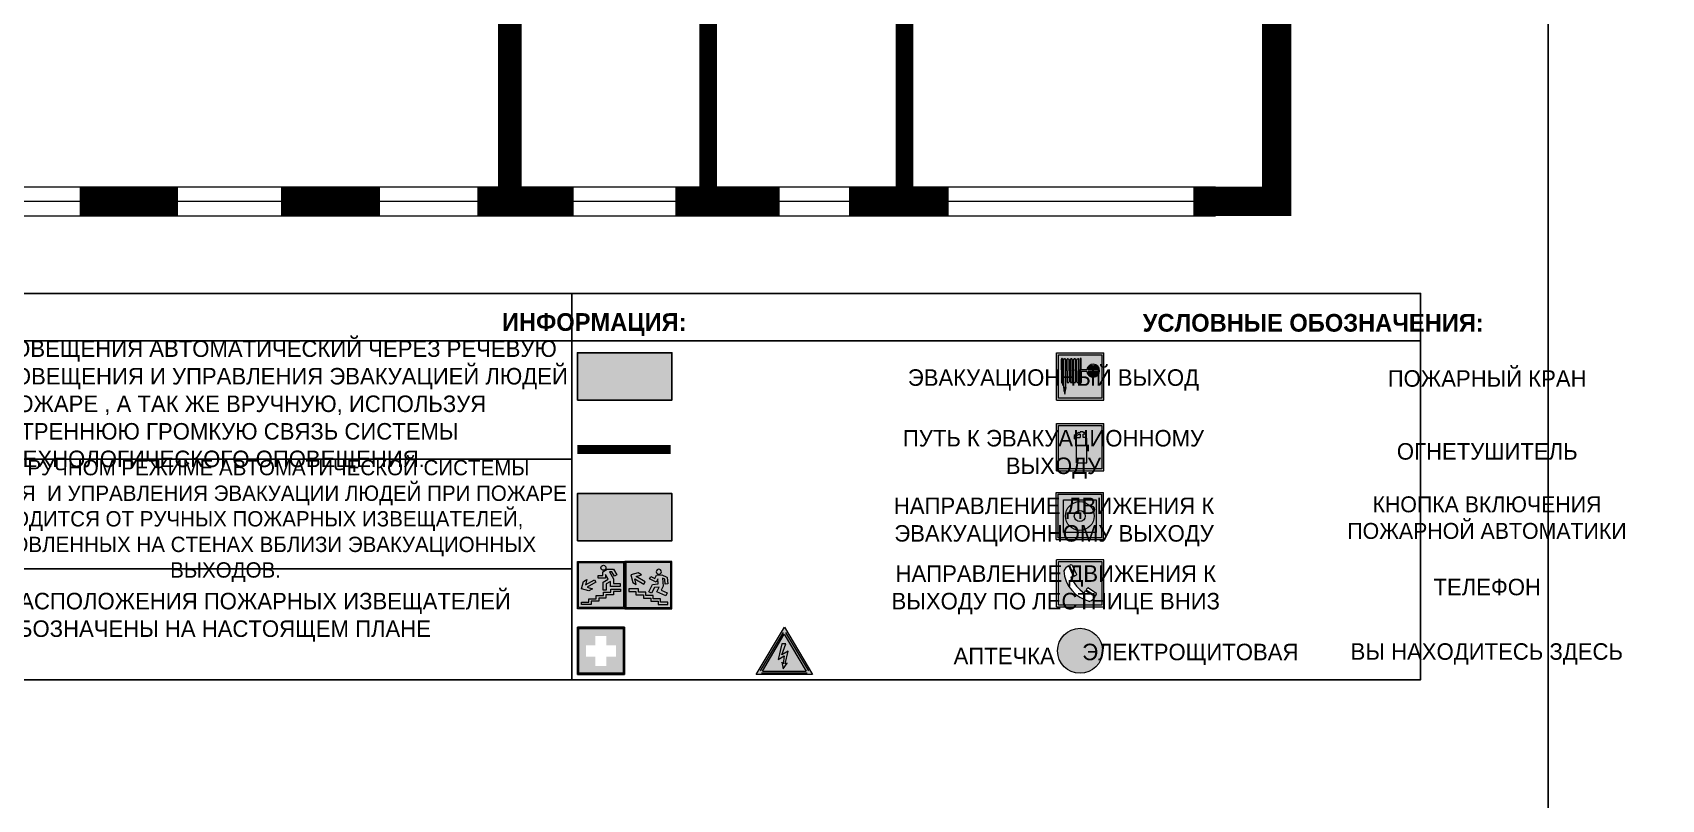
# Model space of a CAD drawing. Header units: millimetres. Extents: x 13114 to 67229, y 22859 to 38520.
# Drawn here: x 24145.1 to 24421, y 36350.3 to 36480.2 of the extents above; entities that cross this region are included whole.
import ezdxf

# ---------------------------------------------------------------- set-up
doc = ezdxf.new("R2010")
doc.units = ezdxf.units.MM
doc.layers.add('План_Штампы', color=7, linetype='Continuous')
doc.styles.add('обычный', font='arial.ttf')

# ---------------------------------------------------------------- blocks, each defined once
blk = doc.blocks.new('A$C3E6D3DDE')
at = {"lineweight": 5}
h = blk.add_hatch(color=40, dxfattribs=at)
h.paths.add_polyline_path([(24.1, 1.45), (16.46, -11.35), (31.74, -11.35)])
h.paths.add_polyline_path([(24.09, -0.46), (30.03, -10.41), (18.14, -10.41)], flags=16)
h.paths.add_polyline_path([(24.54, -3.08), (23.41, -6.02), (25.13, -5.01), (24.33, -8.5), (24.82, -8.27), (23.79, -9.86), (23.4, -8.04), (23.8, -8.43), (24.04, -6.29), (22.39, -7.25), (23.44, -3.08)], flags=0)
h = blk.add_hatch(color=256, dxfattribs=at)
h.paths.add_polyline_path([(24.37, 0.03, 0.567511), (23.82, 0.03), (17.59, -10.4, 0.582454), (17.86, -10.88), (30.32, -10.88, 0.582149), (30.6, -10.4)])
h.paths.add_polyline_path([(24.09, -0.46), (18.14, -10.41), (30.03, -10.41)], flags=16)
h.paths.add_polyline_path([(24.54, -3.08), (23.41, -6.02), (25.13, -5.01), (24.33, -8.5), (24.82, -8.27), (23.79, -9.86), (23.4, -8.04), (23.8, -8.43), (24.04, -6.29), (22.39, -7.25), (23.44, -3.08)], flags=0)
h = blk.add_hatch(color=40, dxfattribs=at)
h.paths.add_polyline_path([(24.09, -0.46), (18.14, -10.41), (30.03, -10.41)])
h.paths.add_polyline_path([(24.82, -8.27), (23.79, -9.86), (23.4, -8.04), (23.8, -8.43), (24.04, -6.29), (22.39, -7.25), (23.44, -3.08), (24.54, -3.08), (23.41, -6.02), (25.13, -5.01), (24.33, -8.5)], flags=16)
at = {"color": 40, "lineweight": 5}
for p, q in [((16.46, -11.35), (24.1, 1.45)), ((24.1, 1.45), (31.74, -11.35))]:
    blk.add_line(p, q, dxfattribs=at)
at = {"lineweight": 5}
for p, q in [((17.59, -10.4), (23.82, 0.03)), ((24.37, 0.03), (30.6, -10.4)), ((18.14, -10.41), (24.09, -0.46)), ((23.44, -3.08), (22.39, -7.25)), ((23.41, -6.02), (24.54, -3.08)), ((24.54, -3.08), (23.44, -3.08)), ((24.09, -0.46), (30.03, -10.41)), ((22.39, -7.25), (24.04, -6.29)), ((23.8, -8.43), (23.4, -8.04)), ((23.4, -8.04), (23.79, -9.86)), ((25.13, -5.01), (23.41, -6.02)), ((23.79, -9.86), (24.82, -8.27)), ((24.04, -6.29), (23.8, -8.43)), ((24.33, -8.5), (25.13, -5.01)), ((24.82, -8.27), (24.33, -8.5)), ((17.86, -10.88), (30.32, -10.88)), ((18.14, -10.41), (30.03, -10.41))]:
    blk.add_line(p, q, dxfattribs=at)
at = {"color": 50, "lineweight": 5}
blk.add_line((31.74, -11.35), (16.46, -11.35), dxfattribs=at)
blk = doc.blocks.new('A$C7B4425F7')
at = {"true_color": 0xffffff}
blk.add_hatch(color=7, dxfattribs=at).paths.add_polyline_path([(0, 0), (-16, 0), (-16, -8), (0, -8)])
h = blk.add_hatch(color=126)
h.paths.add_polyline_path([(-0.2, -0.2), (-15.8, -0.2), (-15.8, -7.8), (-0.2, -7.8)])
h.paths.add_polyline_path([(-11.76, -2.03), (-11.76, -3.66), (-11.17, -3.66, -0.568275), (-11.17, -6.18), (-12.58, -6.18), (-12.58, -2.03)], flags=16)
h.paths.add_polyline_path([(-13.33, -4.12, -0.495768), (-13.59, -6.18), (-15.03, -6.18), (-15.03, -2.03), (-13.59, -2.03, -0.487973)], flags=16)
h.paths.add_polyline_path([(-10.25, -2.03), (-9.48, -2.03), (-9.48, -6.18), (-10.25, -6.18)], flags=16)
h.paths.add_polyline_path([(-13.84, -3.69), (-14.24, -3.69), (-14.24, -3.03), (-13.9, -3.03, -0.692621)], flags=0)
h.paths.add_polyline_path([(-9.15, -2.03), (-8.4, -2.03), (-8.04, -3.07), (-7.68, -2.03), (-6.93, -2.03), (-7.64, -4.1), (-6.93, -6.18), (-7.68, -6.18), (-8.04, -5.14), (-8.4, -6.18), (-9.15, -6.18), (-8.44, -4.1)], flags=16)
h.paths.add_polyline_path([(-11.76, -4.46), (-11.42, -4.46, -0.692621), (-11.36, -5.12), (-11.76, -5.12)], flags=0)
h.paths.add_polyline_path([(-13.9, -5.2), (-14.24, -5.2), (-14.24, -4.55), (-13.84, -4.55, -0.708038)], flags=0)
edge = h.paths.add_edge_path(flags=16)
edge.add_ellipse((-5.51, -4.08), major_axis=(0, 2.05), ratio=0.586184, start_angle=0, end_angle=360)
edge = h.paths.add_edge_path(flags=0)
edge.add_ellipse((-5.51, -4.08), major_axis=(0, 1.14), ratio=0.454828, start_angle=0, end_angle=360)
h.paths.add_polyline_path([(-4.13, -4.96, 0.377264), (-3.48, -4.52, 0.0555), (-3.16, -2.03), (-1.66, -2.03), (-1.66, -4.96), (-0.96, -4.96), (-0.96, -7.01), (-1.75, -7.01), (-1.75, -6.18), (-3.3, -6.18), (-3.3, -7.02), (-4.13, -7.02)], flags=16)
h.paths.add_polyline_path([(-2.73, -2.91), (-2.28, -2.91), (-2.28, -4.96), (-3.05, -4.96, 0.079136)], flags=0)
at = {"color": 126}
blk.add_lwpolyline([(-16, -8), (0, -8), (0, 0), (-16, 0)], close=True, dxfattribs=at)
blk = doc.blocks.new('A$C37112FD5')
at = {"true_color": 0xf5f5ff}
h = blk.add_hatch(color=7, dxfattribs=at)
h.dxf.hatch_style = 1
h.paths.add_polyline_path([(12.8, -7.4), (0, -7.4), (0, -20.2), (12.8, -20.2)])
h.paths.add_polyline_path([(12.29, -7.91), (12.29, -19.69), (0.51, -19.69), (0.51, -7.91)], flags=16)
h.paths.add_polyline_path([(4.98, -9.04, -0.42597), (5.17, -9.22), (5.17, -12.25), (5.17, -15.29, -0.432244), (4.98, -15.47), (4.83, -15.47, -0.42597), (4.64, -15.29), (4.64, -12.25), (4.64, -9.22, -0.432244), (4.83, -9.04)], flags=0)
h.paths.add_polyline_path([(4.28, -9.22), (4.28, -12.25), (4.28, -15.29, -0.432244), (4.09, -15.47), (3.94, -15.47, -0.42597), (3.75, -15.29), (3.75, -12.25), (3.75, -9.22, -0.432244), (3.94, -9.04), (4.09, -9.04, -0.42597)], flags=0)
h.paths.add_polyline_path([(5.72, -9.04), (5.87, -9.04, -0.42597), (6.06, -9.22), (6.06, -12.25), (6.06, -15.29, -0.432244), (5.87, -15.47), (5.72, -15.47, -0.42597), (5.53, -15.29), (5.53, -12.25), (5.53, -9.22, -0.432244)], flags=0)
h.paths.add_polyline_path([(6.42, -8.9), (6.5, -8.9, -0.42597), (6.69, -9.08), (6.69, -12.03), (8.21, -12.03, -15.824349), (8.21, -12.47), (6.69, -12.47), (6.69, -15.42, -0.432244), (6.5, -15.6), (6.42, -15.6)], flags=0)
h.paths.add_polyline_path([(3.39, -9.22), (3.39, -12.25), (3.39, -15.29, -0.432244), (3.2, -15.47), (3.05, -15.47, -0.42597), (2.85, -15.29), (2.85, -12.25), (2.85, -9.22, -0.432244), (3.05, -9.04), (3.2, -9.04, -0.42597)], flags=0)
h.paths.add_polyline_path([(2.5, -9.22), (2.5, -16.71), (1.96, -16.71), (1.96, -9.22, -0.432244), (2.15, -9.04), (2.31, -9.04, -0.42597)], flags=0)
h.paths.add_polyline_path([(1.61, -8.9), (1.61, -15.6), (1.57, -15.6, -0.42597), (1.37, -15.42), (1.37, -12.03), (1.37, -9.09, -0.432244), (1.57, -8.9)], flags=0)
h.paths.add_polyline_path([(9.76, -10.81), (9.76, -12.03), (8.49, -12.03, -0.336371)], flags=0)
h.paths.add_polyline_path([(8.49, -12.47), (9.76, -12.47), (9.76, -13.7, -0.336371)], flags=0)
h.paths.add_polyline_path([(10.11, -10.81, -0.336371), (11.38, -12.03), (10.11, -12.03)], flags=0)
h.paths.add_polyline_path([(10.11, -12.47), (11.38, -12.47, -0.336371), (10.11, -13.7)], flags=0)
h.paths.add_polyline_path([(2.5, -16.84), (2.5, -17.05), (1.97, -17.05), (1.97, -16.84)], flags=0)
h.paths.add_polyline_path([(2.5, -17.24, -0.033778), (2.24, -18.6, -0.033778), (1.97, -17.24)], flags=0)
h = blk.add_hatch(color=242)
h.dxf.hatch_style = 1
h.paths.add_polyline_path([(12.29, -7.91), (0.51, -7.91), (0.51, -19.69), (12.29, -19.69)])
h.paths.add_polyline_path([(6.42, -15.6), (6.42, -8.9), (6.5, -8.9, -0.42597), (6.69, -9.08), (6.69, -12.03), (8.21, -12.03, -15.824349), (8.21, -12.47), (6.69, -12.47), (6.69, -15.42, -0.432244), (6.5, -15.6)], flags=16)
h.paths.add_polyline_path([(5.87, -15.47), (5.72, -15.47, -0.42597), (5.53, -15.29), (5.53, -12.25), (5.53, -9.22, -0.432244), (5.72, -9.04), (5.87, -9.04, -0.42597), (6.06, -9.22), (6.06, -12.25), (6.06, -15.29, -0.432244)], flags=16)
h.paths.add_polyline_path([(4.98, -15.47), (4.83, -15.47, -0.42597), (4.64, -15.29), (4.64, -12.25), (4.64, -9.22, -0.432244), (4.83, -9.04), (4.98, -9.04, -0.42597), (5.17, -9.22), (5.17, -12.25), (5.17, -15.29, -0.432244)], flags=16)
h.paths.add_polyline_path([(4.09, -15.47), (3.94, -15.47, -0.42597), (3.75, -15.29), (3.75, -12.25), (3.75, -9.22, -0.432244), (3.94, -9.04), (4.09, -9.04, -0.42597), (4.28, -9.22), (4.28, -12.25), (4.28, -15.29, -0.432244)], flags=16)
h.paths.add_polyline_path([(3.2, -15.47), (3.05, -15.47, -0.42597), (2.85, -15.29), (2.85, -12.25), (2.85, -9.22, -0.432244), (3.05, -9.04), (3.2, -9.04, -0.42597), (3.39, -9.22), (3.39, -12.25), (3.39, -15.29, -0.432244)], flags=16)
h.paths.add_polyline_path([(2.5, -17.05), (1.97, -17.05), (1.97, -16.84), (2.5, -16.84)], flags=16)
h.paths.add_polyline_path([(2.5, -17.24, -0.033778), (2.24, -18.6, -0.033778), (1.97, -17.24)], flags=16)
h.paths.add_polyline_path([(2.5, -16.71), (1.96, -16.71), (1.96, -9.22, -0.432244), (2.15, -9.04), (2.31, -9.04, -0.42597), (2.5, -9.22)], flags=16)
h.paths.add_polyline_path([(1.61, -15.6), (1.57, -15.6, -0.42597), (1.37, -15.42), (1.37, -12.03), (1.37, -9.09, -0.432244), (1.57, -8.9), (1.61, -8.9)], flags=16)
h.paths.add_polyline_path([(8.49, -12.47), (9.76, -12.47), (9.76, -13.7, -0.336371)], flags=0)
h.paths.add_polyline_path([(10.11, -13.7), (10.11, -12.47), (11.38, -12.47, -0.336371)], flags=0)
h.paths.add_polyline_path([(8.49, -12.03, -0.336371), (9.76, -10.81), (9.76, -12.03)], flags=0)
h.paths.add_polyline_path([(10.11, -12.03), (10.11, -10.81, -0.336371), (11.38, -12.03)], flags=0)
h = blk.add_hatch(color=7, dxfattribs=at)
h.dxf.hatch_style = 1
h.paths.add_polyline_path([(1.61, -8.9), (1.57, -8.9, 0.432244), (1.37, -9.09), (1.37, -12.03), (1.37, -15.42, 0.42597), (1.57, -15.6), (1.61, -15.6)])
h.paths.add_polyline_path([(2.5, -9.22, 0.42597), (2.31, -9.04), (2.15, -9.04, 0.432244), (1.96, -9.22), (1.96, -16.71), (2.5, -16.71)])
h.paths.add_polyline_path([(2.5, -16.84), (1.97, -16.84), (1.97, -17.05), (2.5, -17.05)])
h.paths.add_polyline_path([(2.5, -17.24), (1.97, -17.24, 0.033778), (2.24, -18.6, 0.033778)])
h.paths.add_polyline_path([(3.39, -12.25), (3.39, -9.22, 0.42597), (3.2, -9.04), (3.05, -9.04, 0.432244), (2.85, -9.22), (2.85, -12.25), (2.85, -15.29, 0.42597), (3.05, -15.47), (3.2, -15.47, 0.432244), (3.39, -15.29)])
h.paths.add_polyline_path([(4.28, -12.25), (4.28, -9.22, 0.42597), (4.09, -9.04), (3.94, -9.04, 0.432244), (3.75, -9.22), (3.75, -12.25), (3.75, -15.29, 0.42597), (3.94, -15.47), (4.09, -15.47, 0.432244), (4.28, -15.29)])
h.paths.add_polyline_path([(5.17, -12.25), (5.17, -9.22, 0.42597), (4.98, -9.04), (4.83, -9.04, 0.432244), (4.64, -9.22), (4.64, -12.25), (4.64, -15.29, 0.42597), (4.83, -15.47), (4.98, -15.47, 0.432244), (5.17, -15.29)])
h.paths.add_polyline_path([(6.06, -12.25), (6.06, -9.22, 0.42597), (5.87, -9.04), (5.72, -9.04, 0.432244), (5.53, -9.22), (5.53, -12.25), (5.53, -15.29, 0.42597), (5.72, -15.47), (5.87, -15.47, 0.432244), (6.06, -15.29)])
h.paths.add_polyline_path([(6.69, -12.47), (8.21, -12.47, 15.824349), (8.21, -12.03), (6.69, -12.03), (6.69, -9.08, 0.42597), (6.5, -8.9), (6.42, -8.9), (6.42, -15.6), (6.5, -15.6, 0.432244), (6.69, -15.42)])
h.paths.add_polyline_path([(8.49, -12.47), (9.76, -12.47), (9.76, -13.7, -0.336371)], flags=16)
h.paths.add_polyline_path([(8.49, -12.03, -0.336371), (9.76, -10.81), (9.76, -12.03)], flags=16)
h.paths.add_polyline_path([(10.11, -12.47), (11.38, -12.47, -0.336371), (10.11, -13.7)], flags=16)
h.paths.add_polyline_path([(10.11, -12.03), (10.11, -10.81, -0.336371), (11.38, -12.03)], flags=16)
h = blk.add_hatch(color=242)
h.dxf.hatch_style = 1
h.paths.add_polyline_path([(9.76, -10.81, 0.336371), (8.49, -12.03), (9.76, -12.03)])
h.paths.add_polyline_path([(10.11, -10.81), (10.11, -12.03), (11.38, -12.03, 0.336371)])
h.paths.add_polyline_path([(11.38, -12.47), (10.11, -12.47), (10.11, -13.7, 0.336371)])
h.paths.add_polyline_path([(9.76, -12.47), (8.49, -12.47, 0.336371), (9.76, -13.7)])
at = {"color": 242, "lineweight": 5}
for p, q in [((0, -20.2), (0, -7.4)), ((0, -7.4), (12.8, -7.4)), ((12.8, -20.2), (12.8, -7.4)), ((1.37, -12.03), (1.37, -9.08)), ((1.37, -12.03), (1.37, -15.42)), ((1.57, -8.9), (1.61, -8.9)), ((1.61, -8.9), (1.61, -15.6)), ((1.96, -16.71), (1.96, -9.22)), ((2.15, -9.04), (2.31, -9.04)), ((2.5, -16.71), (2.5, -9.22)), ((2.85, -12.25), (2.85, -9.22)), ((2.85, -12.25), (2.85, -15.29)), ((3.05, -9.04), (3.2, -9.04)), ((3.39, -12.25), (3.39, -9.22)), ((3.39, -12.25), (3.39, -15.29)), ((3.75, -12.25), (3.75, -9.22)), ((3.75, -12.25), (3.75, -15.29)), ((3.94, -9.04), (4.09, -9.04)), ((4.28, -12.25), (4.28, -9.22)), ((4.28, -12.25), (4.28, -15.29)), ((4.64, -12.25), (4.64, -9.22)), ((4.64, -12.25), (4.64, -15.29)), ((4.83, -9.04), (4.98, -9.04)), ((5.17, -12.25), (5.17, -9.22)), ((5.17, -12.25), (5.17, -15.29)), ((5.53, -12.25), (5.53, -9.22)), ((5.53, -12.25), (5.53, -15.29)), ((5.72, -9.04), (5.87, -9.04)), ((6.06, -12.25), (6.06, -9.22)), ((6.06, -12.25), (6.06, -15.29)), ((6.42, -8.9), (6.42, -15.6)), ((6.5, -8.9), (6.42, -8.9)), ((6.69, -12.03), (6.69, -9.08)), ((8.21, -12.03), (6.69, -12.03)), ((8.21, -12.47), (6.69, -12.47)), ((6.69, -12.47), (6.69, -15.42)), ((9.76, -12.03), (8.49, -12.03)), ((9.76, -12.47), (8.49, -12.47)), ((9.76, -10.81), (9.76, -12.03)), ((9.76, -12.47), (9.76, -13.7)), ((10.11, -10.81), (10.11, -12.03)), ((11.38, -12.03), (10.11, -12.03)), ((11.38, -12.47), (10.11, -12.47)), ((10.11, -12.47), (10.11, -13.7)), ((1.57, -15.6), (1.61, -15.6)), ((1.96, -16.71), (2.5, -16.71)), ((1.97, -16.84), (2.5, -16.84)), ((1.97, -17.05), (1.97, -16.84)), ((2.5, -17.05), (1.97, -17.05)), ((1.97, -17.24), (2.5, -17.24)), ((2.5, -16.84), (2.5, -17.05)), ((3.05, -15.47), (3.2, -15.47)), ((3.94, -15.47), (4.09, -15.47)), ((4.83, -15.47), (4.98, -15.47)), ((5.72, -15.47), (5.87, -15.47)), ((6.42, -15.6), (6.5, -15.6)), ((0, -20.2), (12.8, -20.2))]:
    blk.add_line(p, q, dxfattribs=at)
blk.add_lwpolyline([(0.51, -7.91), (12.29, -7.91), (12.29, -19.69), (0.51, -19.69)], close=True, dxfattribs=at)
for centre, radius, start, end in [((1.56, -9.09), 0.182, 87.1027, 180.6071), ((2.15, -9.22), 0.182, 87.1027, 180.6071), ((2.32, -9.22), 0.182, 359.3929, 92.8973), ((3.04, -9.22), 0.182, 87.1027, 180.6071), ((3.21, -9.22), 0.182, 359.3929, 92.8973), ((3.93, -9.22), 0.182, 87.1027, 180.6071), ((4.1, -9.22), 0.182, 359.3929, 92.8973), ((4.82, -9.22), 0.182, 87.1027, 180.6071), ((4.99, -9.22), 0.182, 359.3929, 92.8973), ((5.71, -9.22), 0.182, 87.1027, 180.6071), ((5.88, -9.22), 0.182, 359.3929, 92.8973), ((6.51, -9.09), 0.182, 359.3929, 92.8973), ((9.93, -12.25), 1.74, 187.2319, 172.7681), ((9.93, -12.25), 1.46, 96.9927, 171.3585), ((9.93, -12.25), 1.46, 188.6415, 263.0073), ((9.93, -12.25), 1.46, 8.6415, 83.0073), ((9.93, -12.25), 1.46, 276.9927, 351.3585), ((1.56, -15.42), 0.182, 179.3929, 272.8973), ((12.17, -15.98), 10.27, 187.041, 194.7793), ((-7.7, -15.98), 10.27, 345.2207, 352.959), ((3.04, -15.29), 0.182, 179.3929, 272.8973), ((3.21, -15.29), 0.182, 267.1027, 0.6071), ((3.93, -15.29), 0.182, 179.3929, 272.8973), ((4.1, -15.29), 0.182, 267.1027, 0.6071), ((4.82, -15.29), 0.182, 179.3929, 272.8973), ((4.99, -15.29), 0.182, 267.1027, 0.6071), ((5.71, -15.29), 0.182, 179.3929, 272.8973), ((5.88, -15.29), 0.182, 267.1027, 0.6071), ((6.51, -15.42), 0.182, 267.1027, 0.6071)]:
    blk.add_arc(centre, radius, start, end, dxfattribs=at)
blk = doc.blocks.new('A$C18900ED3')
h = blk.add_hatch(color=126)
h.paths.add_polyline_path([(-0.18, -0.18), (-7.02, -0.18), (-7.02, -7.02), (-0.18, -7.02)])
h.paths.add_polyline_path([(-5.89, -4.46), (-5.89, -2.77), (-4.46, -2.77), (-4.46, -1.31), (-2.77, -1.31), (-2.77, -2.77), (-1.33, -2.77), (-1.33, -4.46), (-2.77, -4.46), (-2.77, -5.89), (-4.46, -5.89), (-4.46, -4.46)], flags=16)
at = {"color": 126}
for p, q in [((-7.2, 0), (-7.2, -7.2)), ((0, 0), (-7.2, 0)), ((0, -7.2), (0, 0)), ((-7.02, -7.02), (-7.02, -0.18)), ((-7.02, -0.18), (-0.18, -0.18)), ((-0.18, -0.18), (-0.18, -7.02)), ((-7.2, -7.2), (0, -7.2)), ((-0.18, -7.02), (-7.02, -7.02))]:
    blk.add_line(p, q, dxfattribs=at)
blk = doc.blocks.new('A$C7B8C2D5B')
at = {"lineweight": 0}
h = blk.add_hatch(color=5, dxfattribs=at)
h.dxf.hatch_style = 1
h.paths.add_polyline_path([(1.4, -3.02, 1), (-2.11, -3.02, 1)])
at = {"color": 5, "lineweight": 0}
blk.add_circle((-0.36, -3.02), 1.75, dxfattribs=at)
blk = doc.blocks.new('A$C456E1F9C')
at = {"lineweight": 5}
h = blk.add_hatch(color=242, dxfattribs=at)
h.paths.add_polyline_path([(0.51, -1.47), (0.51, -13.26), (12.29, -13.26), (12.29, -1.47)])
h.paths.add_polyline_path([(5.42, -4.95, -0.254479), (4.78, -5.4), (3.52, -2.53, -0.209735), (4.23, -2.4)], flags=16)
h.paths.add_polyline_path([(8.53, -8.6), (10.87, -10.17), (10.54, -10.76), (8.03, -9.13, -0.192251)], flags=16)
h.paths.add_polyline_path([(4.61, -5.49, 0.005518), (3.87, -5.72, 0.128647), (7.49, -10.01, 0.00809), (7.83, -9.33), (10.47, -10.97, -0.16736), (8.99, -12.25, -0.327862), (1.95, -3.95, -0.166952), (3.36, -2.62)], flags=16)
at = {"color": 242, "lineweight": 5}
for p, q in [((0, -13.77), (0, -0.97)), ((12.8, -0.97), (0, -0.97)), ((4.61, -5.49), (3.36, -2.62)), ((3.52, -2.53), (4.78, -5.4)), ((4.23, -2.4), (5.42, -4.95)), ((12.8, -13.77), (12.8, -0.97)), ((10.81, -10.12), (8.53, -8.6)), ((7.83, -9.33), (10.47, -10.97)), ((8.03, -9.13), (10.54, -10.76)), ((10.54, -10.76), (10.8, -10.3)), ((10.8, -10.3), (10.81, -10.12)), ((0, -13.77), (12.8, -13.77))]:
    blk.add_line(p, q, dxfattribs=at)
blk.add_lwpolyline([(0.51, -1.47), (12.29, -1.47), (12.29, -13.26), (0.51, -13.26)], close=True, dxfattribs=at)
for centre, radius, start, end in [((4.59, -5.34), 2.99, 114.2845, 152.1974), ((11.12, -3.31), 9.19, 183.9915, 256.6009), ((4.02, -3.27), 0.891, 76.3284, 123.7092), ((14.98, -39.1), 35.17, 107.1487, 108.4135), ((13.86, -0.94), 11.08, 205.5536, 234.8762), ((4.68, -4.59), 0.824, 276.9621, 334.0723), ((8.94, -9.5), 0.989, 114.4092, 157.9388), ((-13.31, 0.8), 23.44, 332.5487, 334.4027), ((7.87, -9.46), 3, 291.9291, 329.9329)]:
    blk.add_arc(centre, radius, start, end, dxfattribs=at)
blk = doc.blocks.new('вниз 3')
at = {"lineweight": 0, "true_color": 0xffffff}
h = blk.add_hatch(color=7, dxfattribs=at)
h.dxf.hatch_style = 1
h.paths.add_polyline_path([(40997.5, -4475.69), (40997.25, -4475.28), (40995.76, -4476.15), (40995.97, -4475.23), (40995.39, -4475.56), (40995.05, -4476.83), (40996.33, -4477.17), (40996.91, -4476.83), (40996, -4476.55)], flags=0)
h.paths.add_polyline_path([(40999.81, -4473.95), (41000.22, -4473.95), (41000.64, -4474.67), (41001.03, -4474.43), (41000.46, -4473.49), (41000.42, -4473.49), (40999.43, -4473.49), (40998.68, -4473.92), (40998.68, -4474.57), (40997.88, -4474.57), (40997.88, -4475), (40999.14, -4475), (40999.14, -4474.43), (40999.14, -4474.38), (40999.59, -4475.15), (40998.72, -4475.67), (40998.72, -4477.06), (40999.24, -4477.06), (40999.24, -4475.96), (40999.95, -4475.56), (40999.95, -4476.43), (41001.61, -4476.43), (41001.61, -4475.88), (41000.47, -4475.88), (41000.47, -4475.12)], flags=0)
h.paths.add_polyline_path([(40999.2, -4473.24, 1), (40998.35, -4473.24, 1)], flags=0)
h.paths.add_polyline_path([(41000.46, -4477.26), (41001.69, -4477.26), (41001.69, -4476.84), (41000.03, -4476.84), (41000.03, -4477.39), (40998.78, -4477.39), (40998.78, -4477.95), (40997.53, -4477.95), (40997.53, -4478.5), (40996.29, -4478.5), (40996.29, -4479.06), (40995.05, -4479.06), (40995.05, -4479.48), (40995.29, -4479.48), (40996.72, -4479.48), (40996.72, -4478.92), (40997.97, -4478.92), (40997.97, -4478.36), (40999.2, -4478.36), (40999.2, -4477.81), (41000.46, -4477.81)], flags=0)
h.paths.add_polyline_path([(41002.37, -4472.17), (40994.37, -4472.17), (40994.37, -4480.17), (41002.37, -4480.17)])
h.paths.add_polyline_path([(41002.16, -4479.96), (40994.57, -4479.96), (40994.57, -4472.37), (41002.16, -4472.37)], flags=16)
h.paths.add_polyline_path([(41001.61, -4475.88), (41001.61, -4476.43), (40999.95, -4476.43), (40999.95, -4475.56), (40999.24, -4475.96), (40999.24, -4477.06), (40998.72, -4477.06), (40998.72, -4475.67), (40999.59, -4475.15), (40999.14, -4474.38), (40999.14, -4474.43), (40999.14, -4475), (40997.88, -4475), (40997.88, -4474.57), (40998.68, -4474.57), (40998.68, -4473.92), (40999.43, -4473.49), (41000.42, -4473.49), (41000.46, -4473.49), (41001.03, -4474.43), (41000.64, -4474.67), (41000.22, -4473.95), (40999.81, -4473.95), (41000.47, -4475.12), (41000.47, -4475.88)], flags=0)
h.paths.add_polyline_path([(41001.69, -4476.84), (41001.69, -4477.26), (41000.46, -4477.26), (41000.46, -4477.81), (40999.2, -4477.81), (40999.2, -4478.36), (40997.97, -4478.36), (40997.97, -4478.92), (40996.72, -4478.92), (40996.72, -4479.48), (40995.05, -4479.48), (40995.05, -4479.06), (40996.29, -4479.06), (40996.29, -4478.5), (40997.53, -4478.5), (40997.53, -4477.95), (40998.78, -4477.95), (40998.78, -4477.39), (41000.03, -4477.39), (41000.03, -4476.84)], flags=0)
h.paths.add_polyline_path([(40998.35, -4473.24, -1), (40999.2, -4473.24, -1)], flags=0)
h.paths.add_polyline_path([(40997.5, -4475.69), (40996, -4476.55), (40996.91, -4476.83), (40996.33, -4477.17), (40995.05, -4476.83), (40995.39, -4475.56), (40995.97, -4475.23), (40995.76, -4476.15), (40997.25, -4475.28)], flags=0)
at = {"lineweight": 0}
h = blk.add_hatch(color=126, dxfattribs=at)
h.dxf.hatch_style = 1
h.paths.add_polyline_path([(41002.16, -4472.37), (40994.57, -4472.37), (40994.57, -4479.96), (41002.16, -4479.96)])
h.paths.add_polyline_path([(40995.97, -4475.23), (40995.76, -4476.15), (40997.25, -4475.28), (40997.5, -4475.69), (40996, -4476.55), (40996.91, -4476.83), (40996.33, -4477.17), (40995.05, -4476.83), (40995.39, -4475.56)], flags=16)
h.paths.add_polyline_path([(40997.88, -4474.57), (40998.68, -4474.57), (40998.68, -4473.92), (40999.43, -4473.49), (41000.42, -4473.49), (41000.46, -4473.49), (41001.03, -4474.43), (41000.64, -4474.67), (41000.22, -4473.95), (40999.81, -4473.95), (41000.47, -4475.12), (41000.47, -4475.88), (41001.61, -4475.88), (41001.61, -4476.43), (40999.95, -4476.43), (40999.95, -4475.56), (40999.24, -4475.96), (40999.24, -4477.06), (40998.72, -4477.06), (40998.72, -4475.67), (40999.59, -4475.15), (40999.14, -4474.38), (40999.14, -4474.43), (40999.14, -4475), (40997.88, -4475)], flags=16)
h.paths.add_polyline_path([(40998.35, -4473.24, -1), (40999.2, -4473.24, -1)], flags=16)
h.paths.add_polyline_path([(40997.53, -4477.95), (40998.78, -4477.95), (40998.78, -4477.39), (41000.03, -4477.39), (41000.03, -4476.84), (41001.69, -4476.84), (41001.69, -4477.26), (41000.46, -4477.26), (41000.46, -4477.81), (40999.2, -4477.81), (40999.2, -4478.36), (40997.97, -4478.36), (40997.97, -4478.92), (40996.72, -4478.92), (40996.72, -4479.48), (40995.05, -4479.48), (40995.05, -4479.06), (40996.29, -4479.06), (40996.29, -4478.5), (40997.53, -4478.5)], flags=16)
at = {"lineweight": 0, "true_color": 0xffffff}
h = blk.add_hatch(color=7, dxfattribs=at)
h.dxf.hatch_style = 1
h.paths.add_polyline_path([(40999.2, -4473.24, 1), (40998.35, -4473.24, 1)])
h.paths.add_polyline_path([(40999.81, -4473.95), (41000.22, -4473.95), (41000.64, -4474.67), (41001.03, -4474.43), (41000.46, -4473.49), (41000.42, -4473.49), (40999.43, -4473.49), (40998.68, -4473.92), (40998.68, -4474.57), (40997.88, -4474.57), (40997.88, -4475), (40999.14, -4475), (40999.14, -4474.43), (40999.14, -4474.38), (40999.59, -4475.15), (40998.72, -4475.67), (40998.72, -4477.06), (40999.24, -4477.06), (40999.24, -4475.96), (40999.95, -4475.56), (40999.95, -4476.43), (41001.61, -4476.43), (41001.61, -4475.88), (41000.47, -4475.88), (41000.47, -4475.12)])
h.paths.add_polyline_path([(40999.2, -4477.81), (41000.46, -4477.81), (41000.46, -4477.26), (41001.69, -4477.26), (41001.69, -4476.84), (41000.03, -4476.84), (41000.03, -4477.39), (40998.78, -4477.39), (40998.78, -4477.95), (40997.53, -4477.95), (40997.53, -4478.5), (40996.29, -4478.5), (40996.29, -4479.06), (40995.05, -4479.06), (40995.05, -4479.48), (40995.29, -4479.48), (40996.72, -4479.48), (40996.72, -4478.92), (40997.97, -4478.92), (40997.97, -4478.36), (40999.2, -4478.36)])
h.paths.add_polyline_path([(40997.5, -4475.69), (40997.25, -4475.28), (40995.76, -4476.15), (40995.97, -4475.23), (40995.39, -4475.56), (40995.05, -4476.83), (40996.33, -4477.17), (40996.91, -4476.83), (40996, -4476.55)])
at = {"color": 126, "lineweight": 0}
for points in [[(40994.37, -4472.17), (41002.37, -4472.17), (41002.37, -4480.17), (40994.37, -4480.17)], [(40994.57, -4472.37), (41002.16, -4472.37), (41002.16, -4479.96), (40994.57, -4479.96)]]:
    blk.add_lwpolyline(points, close=True, dxfattribs=at)
for points in [[(40999.14, -4474.43), (40999.14, -4475), (40997.88, -4475), (40997.88, -4474.57), (40998.68, -4474.57), (40998.68, -4473.92), (40999.43, -4473.49), (41000.42, -4473.49), (41000.46, -4473.49), (41001.03, -4474.43), (41000.64, -4474.67), (41000.22, -4473.95), (40999.81, -4473.95), (41000.47, -4475.12), (41000.47, -4475.88), (41001.61, -4475.88), (41001.61, -4476.43), (40999.95, -4476.43), (40999.95, -4475.56), (40999.24, -4475.96), (40999.24, -4477.06), (40998.72, -4477.06), (40998.72, -4475.67), (40999.59, -4475.15), (40999.14, -4474.38), (40999.14, -4474.43)], [(40995.05, -4476.83), (40995.39, -4475.56), (40995.97, -4475.23), (40995.76, -4476.15), (40997.25, -4475.28), (40997.5, -4475.69), (40996, -4476.55), (40996.91, -4476.83), (40996.33, -4477.17), (40995.05, -4476.83)], [(40995.29, -4479.48), (40995.05, -4479.48), (40995.05, -4479.06), (40996.29, -4479.06), (40996.29, -4478.5), (40997.53, -4478.5), (40997.53, -4477.95), (40998.78, -4477.95), (40998.78, -4477.39), (41000.03, -4477.39), (41000.03, -4476.84), (41001.69, -4476.84), (41001.69, -4477.26), (41000.46, -4477.26), (41000.46, -4477.81), (40999.2, -4477.81), (40999.2, -4478.36), (40997.97, -4478.36), (40997.97, -4478.92), (40996.72, -4478.92), (40996.72, -4479.48), (40995.05, -4479.48)]]:
    blk.add_lwpolyline(points, dxfattribs=at)
blk.add_circle((40998.77, -4473.24), 0.426, dxfattribs=at)
blk = doc.blocks.new('A$C54414219')
at = {"true_color": 0xffffff}
h = blk.add_hatch(color=7, dxfattribs=at)
h.paths.add_polyline_path([(2.39, -9.45), (2.39, -18.3), (11.23, -18.3), (11.23, -9.45)], flags=0)
h.paths.add_polyline_path([(10.71, -13.87, -1), (2.92, -13.87, -1)], flags=0)
h.paths.add_polyline_path([(8.3, -13.87, -1), (5.33, -13.87, -1)], flags=0)
h.paths.add_polyline_path([(0.41, -7.47), (0.41, -20.27), (13.21, -20.27), (13.21, -7.47)])
h.paths.add_polyline_path([(0.92, -19.77), (12.71, -19.77), (12.71, -7.98), (0.92, -7.98)], flags=16)
h.paths.add_polyline_path([(11.23, -9.45), (11.23, -18.3), (2.39, -18.3), (2.39, -9.45)], flags=0)
at = {"lineweight": 5}
h = blk.add_hatch(color=242, dxfattribs=at)
h.paths.add_polyline_path([(12.71, -7.98), (0.92, -7.98), (0.92, -19.77), (12.71, -19.77)])
h.paths.add_polyline_path([(11.23, -18.3), (2.39, -18.3), (2.39, -9.45), (11.23, -9.45)], flags=16)
h.paths.add_polyline_path([(10.71, -13.87, -1), (2.92, -13.87, -1)], flags=0)
h.paths.add_polyline_path([(8.3, -13.87, -1), (5.33, -13.87, -1)], flags=0)
at = {"true_color": 0xffffff}
h = blk.add_hatch(color=7, dxfattribs=at)
h.paths.add_polyline_path([(2.39, -9.45), (2.39, -18.3), (11.23, -18.3), (11.23, -9.45)])
h.paths.add_polyline_path([(10.71, -13.87, -1), (2.92, -13.87, -1)], flags=16)
h.paths.add_polyline_path([(8.3, -13.87, -1), (5.33, -13.87, -1)], flags=0)
at = {"lineweight": 5}
h = blk.add_hatch(color=242, dxfattribs=at)
h.paths.add_polyline_path([(2.92, -13.87, 1), (10.71, -13.87, 1)])
h.paths.add_polyline_path([(8.3, -13.87, -1), (5.33, -13.87, -1)], flags=16)
at = {"color": 242, "lineweight": 5}
for p, q in [((0.41, -20.27), (0.41, -7.47)), ((0.41, -7.47), (13.21, -7.47)), ((0.41, -7.47), (13.21, -7.47)), ((13.21, -20.27), (13.21, -7.47)), ((0.41, -20.27), (13.21, -20.27))]:
    blk.add_line(p, q, dxfattribs=at)
for points in [[(0.92, -7.98), (12.71, -7.98), (12.71, -19.77), (0.92, -19.77)], [(2.39, -9.45), (11.23, -9.45), (11.23, -18.3), (2.39, -18.3)]]:
    blk.add_lwpolyline(points, close=True, dxfattribs=at)
for radius in [3.89, 1.49]:
    blk.add_circle((6.81, -13.87), radius, dxfattribs=at)
blk = doc.blocks.new('A$C32E8229D')
at = {"true_color": 0xffffff}
blk.add_hatch(color=7, dxfattribs=at).paths.add_polyline_path([(0, 0), (0, -8), (16, -8), (16, 0)])
h = blk.add_hatch(color=126)
h.paths.add_polyline_path([(0.2, -0.2), (15.8, -0.2), (15.8, -7.8), (0.2, -7.8)])
h.paths.add_polyline_path([(13.49, -2.05), (12.08, -2.05), (11.37, -2.63, 0.162397), (11.29, -2.84), (11.29, -3.63), (10.35, -3.63), (10.35, -4.05), (11.68, -4.05), (11.68, -3.48), (12.26, -4.28), (11.29, -5.1), (11.29, -6.78), (11.85, -6.78), (11.85, -5.44), (12.8, -4.64), (12.8, -5.94), (14.46, -5.94), (14.46, -5.39), (13.45, -5.39), (13.45, -3.97), (12.46, -2.59), (13.15, -2.59), (13.69, -3.34), (14.18, -3)], flags=16)
h.paths.add_polyline_path([(10.74, -1.82, 1), (11.8, -1.82, 1)], flags=16)
h.paths.add_polyline_path([(9.39, -3.59), (5.99, -3.59), (6.56, -3.03), (5.91, -3.03), (5.1, -3.83), (5.91, -4.64), (6.56, -4.64), (5.99, -4.09), (9.39, -4.09)], flags=16)
h.paths.add_polyline_path([(4.29, -1.08), (1.72, -1.08), (1.72, -6.6), (4.29, -6.6)], flags=16)
at = {"color": 126}
blk.add_lwpolyline([(16, -8), (0, -8), (0, 0), (16, 0)], close=True, dxfattribs=at)
blk = doc.blocks.new('A$C3AD82952')
at = {"true_color": 0xf5f5ff}
h = blk.add_hatch(color=7, dxfattribs=at)
h.dxf.hatch_style = 1
h.paths.add_polyline_path([(8.21, 8.73, 0.414214), (7.89, 9.05), (7.22, 9.05), (7.22, 9.92), (7.59, 9.92, 1), (7.57, 10.36), (7.22, 10.36), (7.22, 10.6), (6.43, 10.6), (6.43, 10.36), (6.01, 10.36), (4.74, 9.59), (4.74, 8.69), (4.98, 8.73), (4.98, 9.26), (6.12, 9.91), (6.43, 9.91), (6.43, 9.05), (5.76, 9.05, 0.414214), (5.44, 8.73), (5.44, 2.2), (8.21, 2.2)], flags=0)
h.paths.add_polyline_path([(12.8, 12.8), (0, 12.8), (0, 0), (12.8, 0)])
h.paths.add_polyline_path([(0.51, 12.29), (12.29, 12.29), (12.29, 0.51), (0.51, 0.51)], flags=16)
h.paths.add_polyline_path([(4.74, 9.59), (6.01, 10.36), (6.43, 10.36), (6.43, 10.6), (7.22, 10.6), (7.22, 10.36), (7.59, 10.36, -0.94586), (7.59, 9.92), (7.22, 9.92), (7.22, 9.05), (7.89, 9.05, -0.414214), (8.21, 8.73), (8.21, 2.2), (5.44, 2.2), (5.44, 8.73, -0.414214), (5.76, 9.05), (6.43, 9.05), (6.43, 9.91), (6.12, 9.91), (4.98, 9.26), (4.98, 8.73), (4.74, 8.69)], flags=0)
h = blk.add_hatch(color=242)
h.dxf.hatch_style = 1
h.paths.add_polyline_path([(12.29, 12.29), (0.51, 12.29), (0.51, 0.51), (12.29, 0.51)])
h.paths.add_polyline_path([(4.74, 8.69), (4.74, 9.59), (6.01, 10.36), (6.43, 10.36), (6.43, 10.6), (7.22, 10.6), (7.22, 10.36), (7.59, 10.36, -0.94586), (7.59, 9.92), (7.22, 9.92), (7.22, 9.05), (7.89, 9.05, -0.414214), (8.21, 8.73), (8.21, 2.2), (5.44, 2.2), (5.44, 8.73, -0.414214), (5.76, 9.05), (6.43, 9.05), (6.43, 9.91), (6.12, 9.91), (4.98, 9.26), (4.98, 8.73)], flags=16)
h = blk.add_hatch(color=7, dxfattribs=at)
h.dxf.hatch_style = 1
h.paths.add_polyline_path([(8.21, 8.73, 0.414214), (7.89, 9.05), (7.22, 9.05), (7.22, 9.92), (7.59, 9.92, 1), (7.57, 10.36), (7.22, 10.36), (7.22, 10.6), (6.43, 10.6), (6.43, 10.36), (6.01, 10.36), (4.74, 9.59), (4.74, 8.69), (4.98, 8.73), (4.98, 9.26), (6.12, 9.91), (6.43, 9.91), (6.43, 9.05), (5.76, 9.05, 0.414214), (5.44, 8.73), (5.44, 2.2), (8.21, 2.2)])
at = {"color": 242, "lineweight": 5}
for p, q in [((0, 0), (0, 12.8)), ((0, 12.8), (12.8, 12.8)), ((6.01, 10.36), (4.74, 9.59)), ((4.74, 9.59), (4.74, 8.69)), ((4.98, 9.26), (6.12, 9.91)), ((4.98, 8.73), (4.98, 9.26)), ((5.76, 9.05), (6.43, 9.05)), ((6.01, 10.36), (6.43, 10.36)), ((6.12, 9.91), (6.43, 9.91)), ((7.22, 10.6), (6.43, 10.6)), ((6.43, 10.6), (6.43, 10.36)), ((6.43, 9.91), (6.43, 9.05)), ((7.22, 10.36), (7.22, 10.6)), ((7.59, 10.36), (7.22, 10.36)), ((7.22, 9.05), (7.22, 9.92)), ((7.59, 9.92), (7.22, 9.92)), ((7.89, 9.05), (7.22, 9.05)), ((12.8, 0), (12.8, 12.8)), ((4.74, 8.69), (4.98, 8.73)), ((5.44, 2.2), (5.44, 8.73)), ((8.21, 2.2), (8.21, 8.73)), ((0, 0), (12.8, 0)), ((5.44, 2.2), (8.21, 2.2))]:
    blk.add_line(p, q, dxfattribs=at)
blk.add_lwpolyline([(0.51, 12.29), (12.29, 12.29), (12.29, 0.51), (0.51, 0.51)], close=True, dxfattribs=at)
for centre, radius, start, end in [((5.76, 8.73), 0.32, 90, 180), ((7.58, 10.14), 0.223, 273.1875, 86.8125), ((7.89, 8.73), 0.32, 0, 90)]:
    blk.add_arc(centre, radius, start, end, dxfattribs=at)
blk = doc.blocks.new('вверх')
at = {"lineweight": 0, "true_color": 0xffffff}
h = blk.add_hatch(color=7, dxfattribs=at)
h.dxf.hatch_style = 1
h.paths.add_polyline_path([(40999.03, -4475.37), (41000.53, -4474.51), (40999.62, -4474.22), (41000.2, -4473.88), (41001.48, -4474.22), (41001.13, -4475.49), (41000.55, -4475.82), (41000.76, -4474.91), (40999.27, -4475.77)], flags=0)
h.paths.add_polyline_path([(40998.09, -4474.5), (40998.28, -4474.89), (40997.14, -4475.43), (40996.89, -4474.92), (40996.87, -4474.87), (40996.8, -4475.75), (40997.81, -4475.85), (40998.41, -4477.11), (40997.94, -4477.33), (40997.47, -4476.34), (40996.66, -4476.28), (40997.03, -4477.06), (40995.52, -4477.78), (40995.29, -4477.28), (40996.32, -4476.79), (40996, -4476.11), (40996.09, -4474.77), (40995.72, -4474.94), (40995.64, -4475.77), (40995.2, -4475.72), (40995.3, -4474.63), (40995.33, -4474.61), (40996.23, -4474.19), (40997.09, -4474.25), (40997.37, -4474.84)], flags=0)
h.paths.add_polyline_path([(40997.14, -4473.68, -1), (40996.29, -4473.68, -1)], flags=0)
h.paths.add_polyline_path([(41000.58, -4477.58), (41000.58, -4477.03), (41001.81, -4477.03), (41001.81, -4476.6), (41000.15, -4476.6), (41000.15, -4477.16), (40998.9, -4477.16), (40998.9, -4477.72), (40997.65, -4477.72), (40997.65, -4478.27), (40996.41, -4478.27), (40996.41, -4478.82), (40995.17, -4478.82), (40995.17, -4479.25), (40995.41, -4479.25), (40996.84, -4479.25), (40996.84, -4478.69), (40998.09, -4478.69), (40998.09, -4478.13), (40999.32, -4478.13), (40999.32, -4477.58)], flags=0)
h.paths.add_polyline_path([(41002.49, -4471.94), (40994.49, -4471.94), (40994.49, -4479.94), (41002.49, -4479.94)])
h.paths.add_polyline_path([(41002.28, -4479.72), (40994.69, -4479.72), (40994.69, -4472.14), (41002.28, -4472.14)], flags=16)
h.paths.add_polyline_path([(41001.81, -4476.6), (41001.81, -4477.03), (41000.58, -4477.03), (41000.58, -4477.58), (40999.32, -4477.58), (40999.32, -4478.13), (40998.09, -4478.13), (40998.09, -4478.69), (40996.84, -4478.69), (40996.84, -4479.25), (40995.17, -4479.25), (40995.17, -4478.82), (40996.41, -4478.82), (40996.41, -4478.27), (40997.65, -4478.27), (40997.65, -4477.72), (40998.9, -4477.72), (40998.9, -4477.16), (41000.15, -4477.16), (41000.15, -4476.6)], flags=0)
at = {"lineweight": 0}
h = blk.add_hatch(color=126, dxfattribs=at)
h.dxf.hatch_style = 1
h.paths.add_polyline_path([(40994.69, -4479.72), (41002.28, -4479.72), (41002.28, -4472.14), (40994.69, -4472.14)])
h.paths.add_polyline_path([(40999.03, -4475.37), (41000.53, -4474.51), (40999.62, -4474.22), (41000.2, -4473.88), (41001.48, -4474.22), (41001.13, -4475.49), (41000.55, -4475.82), (41000.76, -4474.91), (40999.27, -4475.77)], flags=16)
h.paths.add_polyline_path([(40997.09, -4474.25), (40997.37, -4474.84), (40998.09, -4474.5), (40998.28, -4474.89), (40997.14, -4475.43), (40996.89, -4474.92), (40996.87, -4474.87), (40996.8, -4475.75), (40997.81, -4475.85), (40998.41, -4477.11), (40997.94, -4477.33), (40997.47, -4476.34), (40996.66, -4476.28), (40997.03, -4477.06), (40995.52, -4477.78), (40995.29, -4477.28), (40996.32, -4476.79), (40996, -4476.11), (40996.09, -4474.77), (40995.72, -4474.94), (40995.64, -4475.77), (40995.2, -4475.72), (40995.3, -4474.63), (40995.33, -4474.61), (40996.23, -4474.19)], flags=16)
h.paths.add_polyline_path([(40996.29, -4473.68, -1), (40997.14, -4473.68, -1)], flags=16)
h.paths.add_polyline_path([(40997.65, -4477.72), (40998.9, -4477.72), (40998.9, -4477.16), (41000.15, -4477.16), (41000.15, -4476.6), (41001.81, -4476.6), (41001.81, -4477.03), (41000.58, -4477.03), (41000.58, -4477.58), (40999.32, -4477.58), (40999.32, -4478.13), (40998.09, -4478.13), (40998.09, -4478.69), (40996.84, -4478.69), (40996.84, -4479.25), (40995.17, -4479.25), (40995.17, -4478.82), (40996.41, -4478.82), (40996.41, -4478.27), (40997.65, -4478.27)], flags=16)
at = {"lineweight": 0, "true_color": 0xffffff}
h = blk.add_hatch(color=7, dxfattribs=at)
h.dxf.hatch_style = 1
h.paths.add_polyline_path([(40997.14, -4473.68, 1), (40996.29, -4473.68, 1)])
h.paths.add_polyline_path([(40998.28, -4474.89), (40998.09, -4474.5), (40997.37, -4474.84), (40997.09, -4474.25), (40996.23, -4474.19), (40995.33, -4474.61), (40995.3, -4474.63), (40995.2, -4475.72), (40995.64, -4475.77), (40995.72, -4474.94), (40996.09, -4474.77), (40996, -4476.11), (40996.32, -4476.79), (40995.29, -4477.28), (40995.52, -4477.78), (40997.03, -4477.06), (40996.66, -4476.28), (40997.47, -4476.34), (40997.94, -4477.33), (40998.41, -4477.11), (40997.81, -4475.85), (40996.8, -4475.75), (40996.87, -4474.87), (40996.89, -4474.92), (40997.14, -4475.43)])
h.paths.add_polyline_path([(40998.09, -4478.13), (40999.32, -4478.13), (40999.32, -4477.58), (41000.58, -4477.58), (41000.58, -4477.03), (41001.81, -4477.03), (41001.81, -4476.6), (41000.15, -4476.6), (41000.15, -4477.16), (40998.9, -4477.16), (40998.9, -4477.72), (40997.65, -4477.72), (40997.65, -4478.27), (40996.41, -4478.27), (40996.41, -4478.82), (40995.17, -4478.82), (40995.17, -4479.25), (40995.41, -4479.25), (40996.84, -4479.25), (40996.84, -4478.69), (40998.09, -4478.69)])
h.paths.add_polyline_path([(40999.03, -4475.37), (40999.27, -4475.77), (41000.76, -4474.91), (41000.55, -4475.82), (41001.13, -4475.49), (41001.48, -4474.22), (41000.2, -4473.88), (40999.62, -4474.22), (41000.53, -4474.51)])
at = {"color": 126, "lineweight": 0}
for points in [[(40994.49, -4471.94), (41002.49, -4471.94), (41002.49, -4479.94), (40994.49, -4479.94)], [(40994.69, -4472.14), (41002.28, -4472.14), (41002.28, -4479.72), (40994.69, -4479.72)]]:
    blk.add_lwpolyline(points, close=True, dxfattribs=at)
for points in [[(40996.89, -4474.92), (40997.14, -4475.43), (40998.28, -4474.89), (40998.09, -4474.5), (40997.37, -4474.84), (40997.09, -4474.25), (40996.23, -4474.19), (40995.33, -4474.61), (40995.3, -4474.63), (40995.2, -4475.72), (40995.64, -4475.77), (40995.72, -4474.94), (40996.09, -4474.77), (40996, -4476.11), (40996.32, -4476.79), (40995.29, -4477.28), (40995.52, -4477.78), (40997.03, -4477.06), (40996.66, -4476.28), (40997.47, -4476.34), (40997.94, -4477.33), (40998.41, -4477.11), (40997.81, -4475.85), (40996.8, -4475.75), (40996.87, -4474.87), (40996.89, -4474.92)], [(41001.48, -4474.22), (41001.13, -4475.49), (41000.55, -4475.82), (41000.76, -4474.91), (40999.27, -4475.77), (40999.03, -4475.37), (41000.53, -4474.51), (40999.62, -4474.22), (41000.2, -4473.88), (41001.48, -4474.22)], [(40995.41, -4479.25), (40995.17, -4479.25), (40995.17, -4478.82), (40996.41, -4478.82), (40996.41, -4478.27), (40997.65, -4478.27), (40997.65, -4477.72), (40998.9, -4477.72), (40998.9, -4477.16), (41000.15, -4477.16), (41000.15, -4476.6), (41001.81, -4476.6), (41001.81, -4477.03), (41000.58, -4477.03), (41000.58, -4477.58), (40999.32, -4477.58), (40999.32, -4478.13), (40998.09, -4478.13), (40998.09, -4478.69), (40996.84, -4478.69), (40996.84, -4479.25), (40995.17, -4479.25)]]:
    blk.add_lwpolyline(points, dxfattribs=at)
blk.add_circle((40996.71, -4473.68), 0.426, dxfattribs=at)

msp = doc.modelspace()

# ---------------------------------------------------------------- linework, layer by layer
at = {"color": 5, "lineweight": 0}
for points in [[(23801.83, 36342.74), (24401.83, 36342.74), (24401.83, 36737.74), (23801.83, 36737.74)], [(24401.83, 36342.74), (25001.83, 36342.74), (25001.83, 36737.74), (24401.83, 36737.74)]]:
    msp.add_lwpolyline(points, close=True, dxfattribs=at)
at = {"lineweight": 100, "const_width": 5}
for points in [[(24355.85, 36557.56), (24355.85, 36451.66), (24341.71, 36451.66)], [(24169.72, 36451.66), (24153.1, 36451.66)], [(24203.95, 36451.66), (24187.19, 36451.66)], [(24236.79, 36451.66), (24220.44, 36451.66)], [(24271.63, 36451.66), (24254, 36451.66)], [(24300.27, 36451.66), (24283.39, 36451.66)]]:
    msp.add_lwpolyline(points, dxfattribs=at)
at = {"lineweight": 0, "const_width": 4}
msp.add_lwpolyline([(24225.95, 36451.66), (24225.95, 36517.6)], dxfattribs=at)
at = {"lineweight": 0, "const_width": 3, "elevation": 3}
for points in [[(24259.54, 36451.66), (24259.54, 36517.6)], [(24292.81, 36451.66), (24292.81, 36517.6)]]:
    msp.add_lwpolyline(points, dxfattribs=at)
at = {"lineweight": 0}
for points in [[(23904.45, 36454.13), (24345.45, 36454.13)], [(23904.65, 36451.66), (24345.66, 36451.66)], [(23904.45, 36449.22), (24345.45, 36449.22)]]:
    msp.add_lwpolyline(points, dxfattribs=at)
for points in [[(24114.73, 36436.04), (24236.45, 36436.04), (24236.45, 36370.59), (24114.73, 36370.59)], [(24114.73, 36436.04), (24236.45, 36436.04), (24236.45, 36427.99), (24114.73, 36427.99)], [(24236.45, 36427.99), (24380.21, 36427.99), (24380.21, 36436.04), (24236.45, 36436.04)], [(24114.73, 36427.99), (24236.45, 36427.99), (24236.45, 36407.99), (24114.73, 36407.99)], [(24236.45, 36427.99), (24380.21, 36427.99), (24380.21, 36370.59), (24236.45, 36370.59)], [(24236.45, 36407.99), (24114.73, 36407.99), (24114.73, 36389.42), (24236.45, 36389.42)]]:
    msp.add_lwpolyline(points, close=True)
at = {"color": 126, "lineweight": 80, "true_color": 0x008754, "const_width": 1.5}
msp.add_lwpolyline([(24253.2, 36409.61), (24237.4, 36409.61)], dxfattribs=at)

# ---------------------------------------------------------------- block references
for name, p, xscale, yscale, zscale in [('A$C37112FD5', (24318.55, 36430.61), 0.6249984004534781, 0.6249984004534781, 0.6249984004534781), ('A$C3AD82952', (24318.55, 36406), 0.625, 0.625, 0.625), ('A$C54414219', (24318.24, 36407.01), 0.625, 0.625, 0.625), ('A$C456E1F9C', (24318.55, 36391.54), 0.625, 0.625, 0.625), ('A$C18900ED3', (24245.4, 36379.49), 1.111111111007631, 1.111111111007631, 1.111111111007631), ('A$C3E6D3DDE', (24257.39, 36378.59), 0.625, 0.625, 0.625), ('A$C7B8C2D5B', (24323.32, 36382.08), 2.177419353276491, 2.177419353276491, 2.177419353276491)]:
    msp.add_blockref(name, p, dxfattribs=dict(xscale=xscale, yscale=yscale, zscale=zscale))
at = {"color": 126, "true_color": 0x008754}
msp.add_blockref('вниз 3', (-16756.97, 40862.81), dxfattribs=at)
at = {"xscale": -1}
msp.add_blockref('вверх', (65247.9, 40862.58), dxfattribs=at)
at = {"layer": 'План_Штампы'}
msp.add_blockref('A$C7B4425F7', (24253.4, 36425.99), dxfattribs=at)
at = {"layer": 'План_Штампы', "color": 126, "true_color": 0x008754, "xscale": -1}
msp.add_blockref('A$C32E8229D', (24253.4, 36402.15), dxfattribs=at)

# ---------------------------------------------------------------- texts
at = {"lineweight": 0, "attachment_point": 5, "style": 'обычный'}
for s, insert, char_height, width in [('{\\fProxima Nova Rg|b1|i0|c204|p2;ИНФОРМАЦИЯ:\\H1.1997x; }', (24240.25, 36430.77), 3, 175.1736), ('{\\fProxima Nova Rg|b1|i0|c204|p2;УСЛОВНЫЕ ОБОЗНАЧЕНИЯ:\\H1.1997x; }', (24362.03, 36431.05), 3, 175.1736), ('{\\fProxima Nova Rg|b0|i0|c204|p2;СПОСОБ ОПОВЕЩЕНИЯ АВТОМАТИЧЕСКИЙ ЧЕРЕЗ РЕЧЕВУЮ СИСТЕМУ ОПОВЕЩЕНИЯ И УПРАВЛЕНИЯ ЭВАКУАЦИЕЙ ЛЮДЕЙ ПРИ ПОЖАРЕ , А ТАК ЖЕ ВРУЧНУЮ, ИСПОЛЬЗУЯ ВНУТРЕННЮЮ ГРОМКУЮ СВЯЗЬ СИСТЕМЫ ТЕХНОЛОГИЧЕСКОГО ОПОВЕЩЕНИЯ.}', (24176.35, 36416.95), 2.8, 118.5618), ('\\pi-8.4,l8.4,t8.4;{\\fProxima Nova Rg|b0|i0|c204|p2;ЭВАКУАЦИОННЫЙ ВЫХОД\\H1.6404x; }', (24318.03, 36421.39), 2.8, 126.6484), ('\\pi-8.4,l8.4,t8.4;{\\fProxima Nova Rg|b0|i0|c204|p2;ПОЖАРНЫЙ КРАН\\H1.6404x; }', (24391.49, 36421.62), 2.8, 126.6484), ('\\pi-8.4,l8.4,t8.4;{\\fProxima Nova Rg|b0|i0|c204|p2;ПУТЬ К ЭВАКУАЦИОННОМУ \\PВЫХОДУ }', (24318.04, 36408.78), 2.8, 126.6484), ('\\pi-8.4,l8.4,t8.4;{\\fProxima Nova Rg|b0|i0|c204|p2;ОГНЕТУШИТЕЛЬ\\H1.1997x; }', (24391.51, 36409.27), 2.8, 126.6484), ('{\\fProxima Nova Rg|b0|i0|c204|p2;\\P\\pt7.8;ЗАПУСК В РУЧНОМ РЕЖИМЕ АВТОМАТИЧЕСКОЙ СИСТЕМЫ ОПОВЕЩЕНИЯ  И УПРАВЛЕНИЯ ЭВАКУАЦИИ ЛЮДЕЙ ПРИ ПОЖАРЕ ПРОИЗВОДИТСЯ ОТ РУЧНЫХ ПОЖАРНЫХ ИЗВЕЩАТЕЛЕЙ, УСТАНАНОВЛЕННЫХ НА СТЕНАХ ВБЛИЗИ ЭВАКУАЦИОННЫХ ВЫХОДОВ. }', (24177.8, 36399.66), 2.6, 121.7868), ('\\pi-8.4,l8.4,t8.4;{\\fProxima Nova Rg|b0|i0|c204|p2;НАПРАВЛЕНИЕ ДВИЖЕНИЯ К \\PЭВАКУАЦИОННОМУ ВЫХОДУ}', (24318.13, 36397.33), 2.8, 126.6484), ('\\pi-8.1,l8.1,t8.1;{\\fProxima Nova Rg|b0|i0|c204|p2;КНОПКА ВКЛЮЧЕНИЯ\\PПОЖАРНОЙ АВТОМАТИКИ}', (24391.46, 36398.05), 2.7, 126.6484), ('\\pi-8.4,l8.4,t8.4;{\\fProxima Nova Rg|b0|i0|c204|p2;НАПРАВЛЕНИЕ ДВИЖЕНИЯ К \\PВЫХОДУ ПО ЛЕСТНИЦЕ ВНИЗ}', (24318.42, 36385.85), 2.8, 126.6484), ('\\pi-8.4,l8.4,t8.4;{\\fProxima Nova Rg|b0|i0|c204|p2;ТЕЛЕФОН\\H1.1997x; }', (24391.5, 36386.29), 2.8, 126.6484), ('\\pt8.4;{\\fProxima Nova Rg|b0|i0|c204|p2;\\PМЕСТА РАСПОЛОЖЕНИЯ ПОЖАРНЫХ ИЗВЕЩАТЕЛЕЙ ОБОЗНАЧЕНЫ НА НАСТОЯЩЕМ ПЛАНЕ}', (24176.16, 36383.52), 2.8, 118.5618), ('\\pi-8.4,l8.4,t8.4;{\\fProxima Nova Rg|b0|i0|c204|p2;ЭЛЕКТРОЩИТОВАЯ\\H1.1997x; }', (24341.21, 36374.9), 2.8, 126.6484), ('\\pi-8.4,l8.4,t8.4;{\\fProxima Nova Rg|b0|i0|c204|p2;ВЫ НАХОДИТЕСЬ ЗДЕСЬ\\H1.1997x; }', (24391.43, 36374.98), 2.8, 126.6484), ('\\pi-8.4,l8.4,t8.4;{\\fProxima Nova Rg|b0|i0|c204|p2;АПТЕЧКА\\H1.1667x; }', (24309.69, 36374.63), 2.8, 126.6484)]:
    msp.add_mtext(s, dxfattribs=dict(at, insert=insert, char_height=char_height, width=width))

doc.saveas('drawing.dxf')
